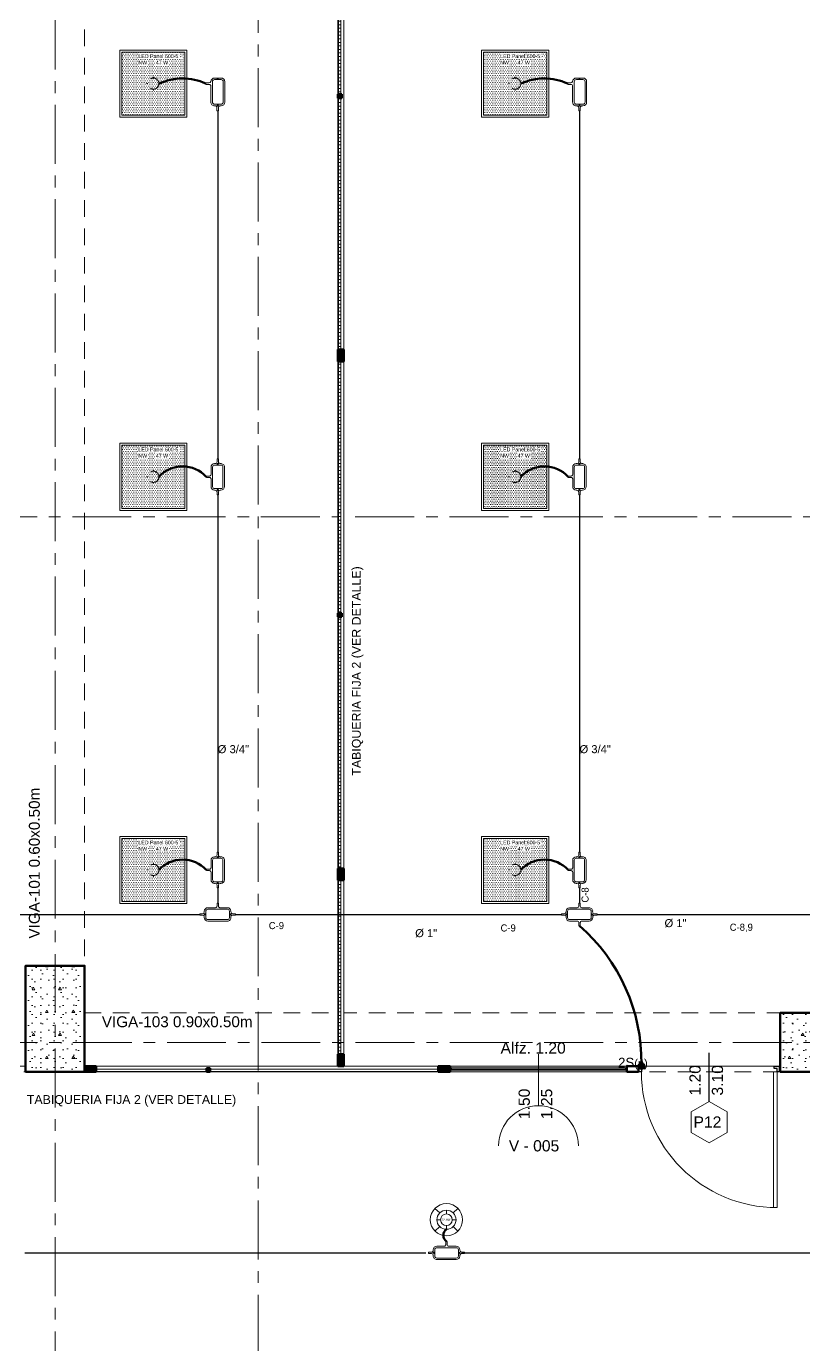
# Model space of a CAD drawing. Header units: inches. Extents: x -38 to 5698, y -33 to 92.
# Drawn here: x 314.58 to 321.17, y 27.39 to 38.57 of the extents above; entities that cross this region are included whole.
import ezdxf
from ezdxf.lldxf.tags import DXFTag

# ---------------------------------------------------------------- set-up
doc = ezdxf.new("R2010")
doc.units = ezdxf.units.IN
doc.header["$MEASUREMENT"] = 0
doc.set_wipeout_variables(frame=1)
for name, pattern in [('CONTINUA', [0]), ('DASHED', [0.75, 0.5, -0.25]), ('Hidden Line', [0.195611, 0.141111, -0.0545]), ('Punto & Raya', [0.65, 0.5, -0.075, 0, -0.075]), ('Rayas', [0.282222, 0.141111, -0.141111]), ('Wipeout_Contour', [1, 0, -1])]:
    doc.linetypes.add(name, pattern=pattern)
for name, color, linetype, lineweight in [('00 IE CKTO ILUMINACION', 3, 'Continuous', 50), ('00 IE CKTO TOMAS', 111, 'Rayas', 18), ('01 IE LUM LED EMP DN570B', 3, 'Continuous', 13), ('ALUMBRADO_CONDUIT', 30, 'CONDUIT1', 30), ('Bancas', 1, 'Continuous', 13), ('CABLEADO EXT.', 3, 'PVCSUBT', 30), ('Luminarias', 5, 'Continuous', 20), ('pulsador', 4, 'Continuous', 40), ('Simb_Alumbrado', 140, 'CONTINUA', 30)]:
    doc.layers.add(name, color=color, linetype=linetype, lineweight=lineweight)
for name, color, linetype in [('02 _ ARQ _ ALB _ Ejes Generales', 7, 'Continuous'), ('02 _ ARQ _ ALB _ Muros Interiores', 7, 'Continuous'), ('02 _ ARQ _ ZON _ Espacio.3D', 7, 'Continuous'), ('08 _ STR _ EXT _ 06 Columnas', 7, 'Continuous'), ('08 _ STR _ EXT _ 09 Vigas', 7, 'Continuous'), ('1TEXT', 8, 'Continuous'), ('Acabado - Muros', 7, 'Continuous'), ('Marcador - Secciones', 251, 'Continuous'), ('Notas - Etiquetas', 251, 'Continuous')]:
    doc.layers.add(name, color=color, linetype=linetype)
doc.styles.add('Annotative', font='arial.ttf')
doc.styles.add('Arial', font='arial.ttf')
doc.styles.add('Estilo_Generado_4', font='swisse.ttf')
doc.styles.add('{18b73a54-fa43-428c-adcb-c1c7bbdf2c84}', font='Simplex.shx')
tags = doc.linetypes.add('CONDUIT', pattern='A,1.5,-0.210535,["con",{18b73a54-fa43-428c-adcb-c1c7bbdf2c84},S=0.2,R=0,X=0,Y=-0.065594],-0.702384', length=2.412919).pattern_tags.tags
tags[6] = DXFTag(74, 10)
tags = doc.linetypes.add('CONDUIT1', pattern='A,1,-0.19772,["con",{18b73a54-fa43-428c-adcb-c1c7bbdf2c84},S=0.2,R=0,X=0,Y=-0.065594],-0.593642', length=1.791362).pattern_tags.tags
tags[6] = DXFTag(74, 10)
tags = doc.linetypes.add('PVCSUBT', pattern='A,0.6,-0.3,0.6,-0.075691,["PVC",Standard,S=0.2,R=0,X=0,Y=-0.093724],-0.621005', length=2.196696).pattern_tags.tags
tags[10] = DXFTag(74, 10)
pattern_1 = [(0, (277.50004, 6e-09), (0, 0.3897114), [0.024375, -0.200625]), (0, (277.61254, 0.19486), (0, 0.3897114), [0.024375, -0.200625]), (60, (277.50004, 6e-09), (-0.3375, 0.1948557), [0.024375, -0.200625]), (60, (277.72504, 6e-09), (-0.3375, 0.1948557), [0.024375, -0.200625]), (120, (277.5244, 6e-09), (0.3375, 0.1948557), [0.024375, -0.200625]), (120, (277.7494, 6e-09), (0.3375, 0.1948557), [0.024375, -0.200625]), (0, (277.50004, 0.0375), (0, 0.075), [0, -0.075, 0, -0.1125]), (45, (277.53754, 0.0375), (-0.05303301, 0.05303301), [0, -0.05625, 0, -0.09375])]
pattern_2 = [(0, (277.500038, 6e-09), (0, 0.030000001), [])]

# ---------------------------------------------------------------- blocks, each defined once
blk = doc.blocks.new('*U270')
at = {"layer": 'Luminarias', "linetype": 'DASHED', "lineweight": 0, "ltscale": 0.05}
blk.add_lwpolyline([(0, -0.005), (0, 0.005)], dxfattribs=at)
blk = doc.blocks.new('*U271')
at = {"color": 0, "linetype": 'ByBlock', "lineweight": -2, "transparency": 16777216}
for p, rotation in [((-0.05, 0), 90), ((0, -0.05), 180), ((0.05, 0), 269.9999999999999)]:
    blk.add_blockref('*U270', p, dxfattribs=dict(at, rotation=rotation))
blk.add_blockref('*U270', (0, 0.05), dxfattribs=at)
blk = doc.blocks.new('PANEL LED 50W')
at = {"layer": 'Luminarias'}
h = blk.add_hatch(dxfattribs=at)
h.set_pattern_fill('DOTS', color=4, scale=0.009097)
h.set_pattern_definition([(0, (0, -2e-14), (0.0072206, 0.01444116), [0, -0.01444116])])
h.paths.add_polyline_path([(-0.257, -0.257), (0.257, -0.257), (0.257, 0.257), (-0.257, 0.257)])
h.paths.add_polyline_path([(-0.13, 0.097), (0.185, 0.097), (0.185, 0.247), (-0.13, 0.247)], flags=24)
at = {"layer": 'Luminarias', "color": 4, "lineweight": 0}
for points in [[(-0.273, 0.273), (0.273, 0.273), (0.273, -0.273), (-0.273, -0.273)], [(-0.257, -0.257), (0.257, -0.257), (0.257, 0.257), (-0.257, 0.257)]]:
    blk.add_lwpolyline(points, close=True, dxfattribs=at)
at = {"layer": 'Luminarias', "color": 4, "linetype": 'DASHED', "lineweight": 0, "ltscale": 0.01}
blk.add_circle((0, 0), 0.0455, dxfattribs=at)
at = {"color": 4}
blk.add_blockref('*U271', (0, 0), dxfattribs=at)
at = {"layer": 'Luminarias', "color": 4, "insert": (-0.122, 0.239), "char_height": 0.03093, "width": 0.38285, "attachment_point": 1}
blk.add_mtext('{\\Ftxt|c0;LED Panel 600-5 - NW      47 W}', dxfattribs=at)
blk = doc.blocks.new('lumin 47')
at = {"layer": 'ALUMBRADO_CONDUIT', "xscale": 1.041283452965173, "yscale": 1.041283452965173, "zscale": 1.041283452965173}
blk.add_blockref('PANEL LED 50W', (-76.251, 24.243), dxfattribs=at)
blk = doc.blocks.new('LUMINARIA 2')
at = {"layer": '01 IE LUM LED EMP DN570B'}
for p, q in [((-0.094, 0.094), (-0.159, 0.158)), ((0.094, 0.094), (0.159, 0.158)), ((-0.094, -0.094), (-0.159, -0.158)), ((0.094, -0.094), (0.159, -0.158))]:
    blk.add_line(p, q, dxfattribs=at)
at = {"layer": '01 IE LUM LED EMP DN570B', "ltscale": 0.4}
for p, q in [((-0.081, 0), (-0.133, 0)), ((0, 0.081), (0, 0.133)), ((0.081, 0), (0.133, 0)), ((0, -0.081), (0, -0.133))]:
    blk.add_line(p, q, dxfattribs=at)
at = {"layer": '01 IE LUM LED EMP DN570B'}
for radius in [0.224, 0.133]:
    blk.add_circle((0, 0), radius, dxfattribs=at)
at = {"layer": '01 IE LUM LED EMP DN570B', "ltscale": 0.4}
blk.add_circle((0, 0), 0.0813, dxfattribs=at)
at = {"layer": '01 IE LUM LED EMP DN570B', "color": 8, "linetype": 'ByBlock', "lineweight": 80, "insert": (-0.065, 0.016), "char_height": 0.03, "width": 0.17858, "attachment_point": 1}
blk.add_mtext('{\\C3;22.5W}', dxfattribs=at)
blk = doc.blocks.new('oval t')
at = {"layer": 'Simb_Alumbrado', "lineweight": 13}
blk.add_lwpolyline([(0.0141, 0.0102, -0.414214), (0.0041, 0.0202), (0.0041, 0.0416), (-0.0056, 0.0416), (-0.0056, 0.0202, -0.414214), (-0.0156, 0.0102), (-0.0659, 0.0102, 0.414214), (-0.0899, -0.0138), (-0.0899, -0.0183, -0.414214), (-0.1019, -0.0303), (-0.1213, -0.0303), (-0.1213, -0.04), (-0.1016, -0.04, -0.451917), (-0.0897, -0.0535, 0.451917), (-0.0659, -0.0805), (0.0659, -0.0805, 0.414214), (0.0899, -0.0566), (0.0899, -0.0512, -0.398753), (0.1019, -0.0401), (0.1213, -0.0401), (0.1213, -0.0304), (0.1019, -0.0304, -0.368669), (0.0899, -0.0176), (0.0899, -0.0138, 0.414214), (0.0659, 0.0102), (0.0141, 0.0102)], format="xyb", dxfattribs=at)
blk.add_lwpolyline([(-0.0659, 0), (0.0659, 0, -0.414214), (0.0797, -0.0138), (0.0797, -0.0566, -0.414214), (0.0659, -0.0703), (-0.0659, -0.0703, -0.414214), (-0.0797, -0.0566), (-0.0797, -0.0138, -0.414214)], format="xyb", close=True, dxfattribs=at)
for points in [[(-0.0911, -0.0352), (-0.0828, -0.0352)], [(-0.0869, -0.031), (-0.0869, -0.0394)], [(0.0837, -0.0352), (0.0921, -0.0352)], [(0.0879, -0.031), (0.0879, -0.0394)]]:
    blk.add_lwpolyline(points, dxfattribs=at)
for centre in [(-0.0869, -0.0352), (0.0879, -0.0352)]:
    blk.add_circle(centre, 0.00419, dxfattribs=at)
blk = doc.blocks.new('CAJA OVAL TIPO L')
at = {"layer": 'Simb_Alumbrado', "lineweight": 13}
blk.add_lwpolyline([(-0.0491, -0.079), (-0.0491, -0.0343, -0.380413), (-0.0258, -0.0088), (-0.0258, -0.0088, 0.341426), (-0.0164, 0.0033), (-0.0164, 0.0236), (-0.0063, 0.0236), (-0.0063, 0.0033, 0.414214), (0.0063, -0.0092), (0.1138, -0.0092, -0.414214), (0.1388, -0.0343), (0.1388, -0.0382, 0.414214), (0.1513, -0.0508), (0.1716, -0.0508), (0.1716, -0.0609), (0.1513, -0.0609, 0.414214), (0.1388, -0.0734), (0.1388, -0.079, -0.414214), (0.1138, -0.104), (-0.0241, -0.104, -0.414214), (-0.0491, -0.079, 0.414214)], format="xyb", dxfattribs=at)
for points in [[(-0.0483, -0.0558), (-0.0395, -0.0558)], [(-0.0439, -0.0514), (-0.0439, -0.0602)], [(0.1323, -0.0558), (0.1411, -0.0558)], [(0.1367, -0.0514), (0.1367, -0.0602)]]:
    blk.add_lwpolyline(points, dxfattribs=at)
blk.add_lwpolyline([(-0.0241, -0.0199), (0.1138, -0.0199, -0.414214), (0.1282, -0.0343), (0.1282, -0.079, -0.414214), (0.1138, -0.0934), (-0.0241, -0.0934, -0.414214), (-0.0384, -0.079), (-0.0384, -0.0343, -0.414214)], format="xyb", close=True, dxfattribs=at)
for centre in [(-0.0439, -0.0558), (0.1367, -0.0558)]:
    blk.add_circle(centre, 0.00438, dxfattribs=at)
blk = doc.blocks.new('CAJA CONDULET TIPO X')
at = {"layer": 'Simb_Alumbrado', "lineweight": 13}
for p, q in [((78.5283, -4.1616), (78.5283, -4.1519)), ((78.5283, -4.1519), (78.5497, -4.1519)), ((78.5497, -4.1616), (78.5283, -4.1616))]:
    blk.add_line(p, q, dxfattribs=at)
for points in [[(78.6505, -4.1716, -0.414214), (78.6605, -4.1616), (78.6819, -4.1616), (78.6819, -4.1519), (78.6605, -4.1519, -0.414214), (78.6505, -4.1419), (78.6505, -4.0916, 0.414214), (78.6265, -4.0677), (78.6219, -4.0677, -0.414214), (78.6099, -4.0557), (78.6099, -4.0363), (78.6002, -4.0363), (78.6002, -4.056, -0.451917), (78.5867, -4.0678, 0.451917), (78.5597, -4.0916), (78.5597, -4.1419)], [(78.5597, -4.1716), (78.5597, -4.2235, 0.414214), (78.5837, -4.2475), (78.589, -4.2475, -0.334232), (78.6002, -4.2595), (78.6002, -4.2789), (78.6099, -4.2789), (78.6099, -4.2595, -0.455912), (78.6227, -4.2475), (78.6265, -4.2475, 0.414214), (78.6505, -4.2235), (78.6505, -4.1716)]]:
    blk.add_lwpolyline(points, format="xyb", dxfattribs=at)
blk.add_lwpolyline([(78.6403, -4.0916), (78.6403, -4.2235, -0.414214), (78.6265, -4.2373), (78.5837, -4.2373, -0.414214), (78.5699, -4.2235), (78.5699, -4.0916, -0.414214), (78.5837, -4.0779), (78.6265, -4.0779, -0.414214)], format="xyb", close=True, dxfattribs=at)
for points in [[(78.6093, -4.0706), (78.6009, -4.0706)], [(78.6051, -4.0664), (78.6051, -4.0748)], [(78.6093, -4.2454), (78.6009, -4.2454)], [(78.6051, -4.2412), (78.6051, -4.2496)]]:
    blk.add_lwpolyline(points, dxfattribs=at)
for centre in [(78.6051, -4.0706), (78.6051, -4.2454)]:
    blk.add_circle(centre, 0.00419, dxfattribs=at)
for centre, start, end in [((78.5497, -4.1419), 270, 0), ((78.5497, -4.1716), 0, 90)]:
    blk.add_arc(centre, 0.01, start, end, dxfattribs=at)
blk = doc.blocks.new('pulsador')
at = {"layer": 'pulsador', "lineweight": 40}
h = blk.add_hatch(color=4, dxfattribs=at)
h.dxf.hatch_style = 1
h.paths.add_polyline_path([(246.231, 46.088, 1), (246.279, 46.088, 1)])
h.paths.add_polyline_path([(246.279, 46.088, -1), (246.232, 46.088, -1)], flags=16)
h.paths.add_polyline_path([(246.271, 46.088, -1), (246.239, 46.088, -1)], flags=0)
at = {"layer": 'pulsador'}
h = blk.add_hatch(color=4, dxfattribs=at)
h.dxf.hatch_style = 1
h.paths.add_polyline_path([(246.239, 46.088, 1), (246.271, 46.088, 1)])
at = {"layer": 'pulsador', "color": 4, "lineweight": 50}
blk.add_circle((246.255, 46.088), 0.0238, dxfattribs=at)
at = {"layer": 'pulsador', "color": 4, "lineweight": 40}
blk.add_circle((246.255, 46.088), 0.0235, dxfattribs=at)
at = {"layer": 'pulsador', "color": 4}
blk.add_circle((246.255, 46.088), 0.0159, dxfattribs=at)

msp = doc.modelspace()

# ---------------------------------------------------------------- hatches: boundary and pattern name
at = {"layer": '08 _ STR _ EXT _ 06 Columnas', "linetype": 'Continuous', "lineweight": 9}
h = msp.add_hatch(dxfattribs=at)
h.set_pattern_fill('HORMIGÓN_EN_MASA_0002', style=0, pattern_type=2)
h.set_pattern_definition(pattern_1)
h.paths.add_polyline_path([(320.97, 29.7), (322.07, 29.7), (322.07, 31), (321.57, 31), (321.57, 30.2), (320.97, 30.2)])
h = msp.add_hatch(dxfattribs=at)
h.set_pattern_fill('HORMIGÓN_EN_MASA_0002', style=0, pattern_type=2)
h.set_pattern_definition(pattern_1)
h.paths.add_polyline_path([(314.57, 29.7), (315.07, 29.7), (315.07, 30.6), (314.57, 30.6)])

# ---------------------------------------------------------------- linework, layer by layer
at = {"layer": '02 _ ARQ _ ALB _ Ejes Generales', "color": 251, "linetype": 'Punto & Raya', "lineweight": 13}
msp.add_line((314.82, 45.9), (314.82, 2.05), dxfattribs=at)
at = {"layer": '02 _ ARQ _ ALB _ Muros Interiores', "color": 165, "linetype": 'Continuous', "lineweight": 15}
for p, q in [((318.921, 29.414), (318.921, 29.85)), ((320.944, 29.7), (320.914, 29.7)), ((320.914, 29.7), (320.914, 28.55)), ((320.944, 28.55), (320.944, 29.7)), ((320.914, 28.55), (320.944, 28.55))]:
    msp.add_line(p, q, dxfattribs=at)
at = {"layer": '02 _ ARQ _ ALB _ Muros Interiores', "color": 152, "linetype": 'Continuous', "lineweight": 25}
msp.add_line((320.369, 29.45), (320.369, 29.863), dxfattribs=at)
at = {"layer": '02 _ ARQ _ ALB _ Muros Interiores', "color": 7, "linetype": 'Continuous', "lineweight": 80}
for p, q in [((318.171, 29.7), (318.171, 29.75)), ((320.969, 29.75), (320.969, 29.7))]:
    msp.add_line(p, q, dxfattribs=at)
at = {"layer": '02 _ ARQ _ ALB _ Muros Interiores', "color": 165, "linetype": 'Continuous', "lineweight": 25}
for p, q in [((318.171, 29.735), (318.181, 29.735)), ((318.181, 29.735), (318.181, 29.715)), ((320.919, 29.73), (320.919, 29.75)), ((320.919, 29.75), (320.969, 29.75)), ((320.969, 29.75), (320.969, 29.7)), ((318.181, 29.715), (318.171, 29.715)), ((320.944, 29.73), (320.919, 29.73)), ((320.944, 29.7), (320.944, 29.73)), ((320.969, 29.7), (320.944, 29.7))]:
    msp.add_line(p, q, dxfattribs=at)
at = {"layer": '02 _ ARQ _ ALB _ Muros Interiores', "color": 251, "linetype": 'Continuous', "lineweight": 13, "flags": 128}
msp.add_lwpolyline([(319.259, 29.075, 1), (318.582, 29.075)], format="xyb", dxfattribs=at)
msp.add_lwpolyline([(320.369, 29.1), (320.521, 29.188), (320.521, 29.363), (320.369, 29.45), (320.217, 29.363), (320.217, 29.188)], close=True, dxfattribs=at)
at = {"layer": '02 _ ARQ _ ZON _ Espacio.3D', "color": 254, "linetype": 'Continuous', "lineweight": 0, "flags": 128}
msp.add_lwpolyline([(307.57, 30.6), (308.07, 30.6), (308.07, 29.75), (314.57, 29.75), (314.57, 30.6), (315.07, 30.6), (315.07, 29.75), (317.22, 29.75), (317.22, 39.75), (315.805, 39.75), (315.804, 39.4), (315.07, 39.4), (315.07, 39), (314.57, 39), (314.57, 39.4), (310.723, 39.4), (310.723, 39.75), (308.464, 39.75), (308.47, 39.4), (308.07, 39.4), (308.07, 39), (307.57, 39)], dxfattribs=at)
msp.add_lwpolyline([(322.07, 31), (322.07, 29.7), (328.07, 29.7), (328.07, 30.2), (328.57, 30.2), (328.57, 30.7), (328.92, 30.7), (328.92, 31.899), (330.27, 31.899), (330.27, 32.996), (328.92, 32.996), (328.92, 36.346), (321.57, 36.346), (321.57, 39.4), (321.17, 39.4), (321.17, 39.75), (317.27, 39.75), (317.27, 29.75), (320.97, 29.75), (320.97, 30.2), (321.57, 30.2), (321.57, 31)], close=True, dxfattribs=at)
at = {"layer": '08 _ STR _ EXT _ 06 Columnas', "color": 7, "linetype": 'Continuous', "lineweight": 60, "flags": 128}
msp.add_lwpolyline([(320.97, 29.7), (322.07, 29.7), (322.07, 31), (321.57, 31), (321.57, 30.2), (320.97, 30.2)], close=True, dxfattribs=at)
at = {"layer": '08 _ STR _ EXT _ 06 Columnas', "color": 7, "linetype": 'Continuous', "lineweight": 80, "flags": 128}
msp.add_lwpolyline([(314.57, 29.7), (315.07, 29.7), (315.07, 30.6), (314.57, 30.6)], close=True, dxfattribs=at)
at = {"layer": '08 _ STR _ EXT _ 09 Vigas', "color": 251, "linetype": 'Hidden Line', "lineweight": 13}
for q in [(315.07, 39.4), (321.57, 30.2)]:
    msp.add_line((315.07, 30.2), q, dxfattribs=at)
at = {"layer": 'Acabado - Muros', "color": 7, "linetype": 'Continuous', "lineweight": 60}
for p, q in [((315.07, 29.75), (315.07, 29.7)), ((318.171, 29.75), (318.171, 29.7))]:
    msp.add_line(p, q, dxfattribs=at)
at = {"layer": 'ALUMBRADO_CONDUIT', "color": 30, "lineweight": 30, "ltscale": 0.4, "true_color": 0xf26722}
for p, q in [((316.2, 37.851), (316.2, 34.898)), ((319.269, 37.851), (319.269, 34.898)), ((316.2, 34.594), (316.2, 31.564)), ((319.269, 34.594), (319.269, 31.564)), ((316.2, 31.26), (316.2, 31.132)), ((316.2, 31.26), (316.2, 31.136)), ((319.269, 31.26), (319.269, 31.132)), ((319.269, 31.26), (319.269, 31.136)), ((313.226, 31.036), (316.047, 31.036)), ((319.42, 31.036), (322.028, 31.036))]:
    msp.add_line(p, q, dxfattribs=at)
for points in [[(314.564, 28.166), (317.966, 28.166)], [(318.27, 28.166), (321.716, 28.166)]]:
    msp.add_lwpolyline(points, dxfattribs=at)
at = {"layer": 'CABLEADO EXT.', "color": 3, "lineweight": 80}
for centre, radius, start, end in [((315.902, 37.648), 0.476, 65.3702, 114.8494), ((318.97, 37.648), 0.476, 65.3702, 114.8494), ((315.902, 34.56), 0.275, 42.972, 137.028), ((318.971, 34.56), 0.275, 42.972, 137.028), ((315.902, 31.226), 0.275, 42.972, 137.028), ((318.971, 31.226), 0.275, 42.972, 137.028), ((318.178, 28.314), 0.0641, 126.0183, 233.9817)]:
    msp.add_arc(centre, radius, start, end, dxfattribs=at)
at = {"layer": 'Marcador - Secciones', "color": 251, "linetype": 'Punto & Raya', "lineweight": 13}
msp.add_line((282.167, 34.407), (333.44, 34.407), dxfattribs=at)

# ---------------------------------------------------------------- block references
for p in [(391.905, 13.837), (394.974, 13.837), (391.905, 10.503), (394.974, 10.503), (391.905, 7.17), (394.974, 7.17)]:
    msp.add_blockref('lumin 47', p)
at = {"xscale": 1.253906979044094, "yscale": 1.253906979044094, "zscale": 1.253906979044094, "rotation": 270}
msp.add_blockref('CAJA CONDULET TIPO X', (324.481, 129.599), dxfattribs=at)
at = {"layer": '01 IE LUM LED EMP DN570B', "xscale": 0.6105334384153049, "yscale": 0.6105334384153049, "zscale": 0.6105334384153049}
msp.add_blockref('LUMINARIA 2', (318.14, 28.447), dxfattribs=at)
at = {"layer": 'ALUMBRADO_CONDUIT', "linetype": 'CONDUIT', "lineweight": 30, "xscale": -1.253906979044094, "yscale": 1.253906979044094, "zscale": 1.253906979044094, "rotation": 90}
for p in [(316.13, 38.066), (319.199, 38.066)]:
    msp.add_blockref('CAJA OVAL TIPO L', p, dxfattribs=at)
at = {"layer": 'Bancas', "color": 252, "true_color": 0x939598, "xscale": -1.253906979044094, "yscale": 1.253906979044094, "zscale": 1.253906979044094, "rotation": 90}
for p in [(316.156, 34.746), (319.224, 34.746), (316.156, 31.412), (319.224, 31.412)]:
    msp.add_blockref('oval t', p, dxfattribs=at)
at = {"layer": 'Bancas', "color": 252, "true_color": 0x939598, "yscale": 1.253906979044094, "zscale": 1.253906979044094}
for p, xscale in [((316.199, 31.08), -1.253906979044094), ((318.141, 28.21), 1.253906979044094)]:
    msp.add_blockref('oval t', p, dxfattribs=dict(at, xscale=xscale))

# ---------------------------------------------------------------- texts
at = {"layer": '00 IE CKTO ILUMINACION', "color": 3, "linetype": 'CONTINUA', "lineweight": 15}
msp.add_text('C-8', height=0.06, rotation=90, dxfattribs=at).set_placement((319.346, 31.136))
for s, p in [('C-9', (316.633, 30.911)), ('C-9', (318.599, 30.891)), ('C-8,9', (320.543, 30.897))]:
    msp.add_text(s, height=0.06, dxfattribs=at).set_placement(p)
at = {"layer": '02 _ ARQ _ ALB _ Muros Interiores', "color": 251, "lineweight": 25, "char_height": 0.095, "attachment_point": 7, "style": 'Estilo_Generado_4'}
for s, insert in [('\\A1;{\\pql;\\pt0;\\fSwis721 Ex BT|b0|i0|c0|p34;Alfz. 1.20\\fSwis721 Ex BT|b0|i0|c0|p34;\\A1{\\H.66x;\\S^  ;}\\fSwis721 Ex BT|b0|i0|c0|p34;\\fSwis721 Ex BT|b0|i0|c0|p34;}', (318.599, 29.828)), ('\\A1;{\\pql;\\pt0;\\fSwis721 Ex BT|b0|i0|c0|p34;P12\\fSwis721 Ex BT|b0|i0|c0|p34;\\fSwis721 Ex BT|b0|i0|c0|p34;\\fSwis721 Ex BT|b0|i0|c0|p34;}', (320.236, 29.228)), ('\\A1;{\\pql;\\pt0;\\fSwis721 Ex BT|b0|i0|c0|p34;V - 005\\fSwis721 Ex BT|b0|i0|c0|p34;\\fSwis721 Ex BT|b0|i0|c0|p34;\\fSwis721 Ex BT|b0|i0|c0|p34;}', (318.669, 29.025))]:
    msp.add_mtext(s, dxfattribs=dict(at, insert=insert))
at = {"layer": '02 _ ARQ _ ALB _ Muros Interiores', "color": 251, "lineweight": 25, "char_height": 0.095, "attachment_point": 7, "rotation": 90, "style": 'Estilo_Generado_4'}
for s, insert in [('\\A1;{\\pql;\\pt0;\\fSwis721 Ex BT|b0|i0|c0|p34;1.20\\fSwis721 Ex BT|b0|i0|c0|p34;\\A1{\\H.66x;\\S^  ;}\\fSwis721 Ex BT|b0|i0|c0|p34;\\fSwis721 Ex BT|b0|i0|c0|p34;}', (320.324, 29.5)), ('\\A1;{\\pql;\\pt0;\\fSwis721 Ex BT|b0|i0|c0|p34;3.10\\fSwis721 Ex BT|b0|i0|c0|p34;\\A1{\\H.66x;\\S^  ;}\\fSwis721 Ex BT|b0|i0|c0|p34;\\fSwis721 Ex BT|b0|i0|c0|p34;}', (320.514, 29.5)), ('\\A1;{\\pql;\\pt0;\\fSwis721 Ex BT|b0|i0|c0|p34;1.50\\fSwis721 Ex BT|b0|i0|c0|p34;\\A1{\\H.66x;\\S^  ;}\\fSwis721 Ex BT|b0|i0|c0|p34;\\fSwis721 Ex BT|b0|i0|c0|p34;}', (318.875, 29.3)), ('\\A1;{\\pql;\\pt0;\\fSwis721 Ex BT|b0|i0|c0|p34;1.25\\fSwis721 Ex BT|b0|i0|c0|p34;\\A1{\\H.66x;\\S^  ;}\\fSwis721 Ex BT|b0|i0|c0|p34;\\fSwis721 Ex BT|b0|i0|c0|p34;}', (319.065, 29.3))]:
    msp.add_mtext(s, dxfattribs=dict(at, insert=insert))
at = {"layer": '1TEXT', "color": 50, "linetype": 'Continuous', "style": 'Arial'}
for s, p in [('%%C 3/4"', (316.2, 32.403)), ('%%C 3/4"', (319.269, 32.403)), ('%%C 1"', (319.99, 30.928)), ('%%C 1"', (317.875, 30.843))]:
    msp.add_text(s, height=0.0679, rotation=0, dxfattribs=at).set_placement(p)
at = {"layer": 'Notas - Etiquetas', "color": 8, "linetype": 'Continuous', "lineweight": 13, "rotation": 90, "style": 'Estilo_Generado_4'}
for s, insert, char_height, attachment_point in [('\\A1;{\\pql;\\fSwis721 Ex BT|b0|i0|c0|p34;TABIQUERIA FIJA 2 (VER DETALLE)\\fSwis721 Ex BT|b0|i0|c0|p34; }', (317.387, 32.212), 0.075, 4), ('\\A1;{\\pql;\\fSwis721 Ex BT|b0|i0|c0|p34;VIGA-101\\fSwis721 Ex BT|b0|i0|c0|p34; \\fSwis721 Ex BT|b0|i0|c0|p34;0.60\\fSwis721 Ex BT|b0|i0|c0|p34;x\\fSwis721 Ex BT|b0|i0|c0|p34;0.50\\fSwis721 Ex BT|b0|i0|c0|p34;m}', (314.598, 30.831), 0.0925, 1)]:
    msp.add_mtext(s, dxfattribs=dict(at, insert=insert, char_height=char_height, attachment_point=attachment_point))
at = {"layer": 'Notas - Etiquetas', "color": 8, "linetype": 'Continuous', "lineweight": 13, "style": 'Estilo_Generado_4'}
for s, insert, char_height, attachment_point in [('\\A1;{\\pql;\\fSwis721 Ex BT|b0|i0|c0|p34;VIGA-103\\fSwis721 Ex BT|b0|i0|c0|p34; \\fSwis721 Ex BT|b0|i0|c0|p34;0.90\\fSwis721 Ex BT|b0|i0|c0|p34;x\\fSwis721 Ex BT|b0|i0|c0|p34;0.50\\fSwis721 Ex BT|b0|i0|c0|p34;m}', (315.217, 30.172), 0.0925, 1), ('\\A1;{\\pql;\\fSwis721 Ex BT|b0|i0|c0|p34;TABIQUERIA FIJA 2 (VER DETALLE)\\fSwis721 Ex BT|b0|i0|c0|p34; }', (314.581, 29.455), 0.075, 4)]:
    msp.add_mtext(s, dxfattribs=dict(at, insert=insert, char_height=char_height, attachment_point=attachment_point))

# ---------------------------------------------------------------- next in the draw order: wipeouts: each hides what was drawn before it
at = {"color": 254, "linetype": 'Wipeout_Contour', "lineweight": 0, "ltscale": 9818.30634}
msp.add_wipeout([(319.67, 29.75), (319.67, 29.7), (319.769, 29.7), (319.769, 29.75)], dxfattribs=at).dxf.layer = '02 _ ARQ _ ALB _ Muros Interiores'
at = {"color": 254, "linetype": 'Wipeout_Contour', "lineweight": 0, "ltscale": 14713.035974}
msp.add_wipeout([(317.27, 39.8), (317.22, 39.8), (317.22, 37.991), (317.253, 37.991), (317.253, 37.975), (317.27, 37.975)], dxfattribs=at).dxf.layer = 'Acabado - Muros'
at = {"color": 254, "linetype": 'Wipeout_Contour', "lineweight": 0, "ltscale": 14712.655362}
msp.add_wipeout([(317.27, 35.725), (317.22, 35.725), (317.22, 33.591), (317.253, 33.591), (317.253, 33.575), (317.27, 33.575)], dxfattribs=at).dxf.layer = 'Acabado - Muros'
at = {"color": 254, "linetype": 'Wipeout_Contour', "lineweight": 0, "ltscale": 9808.451879}
msp.add_wipeout([(317.22, 29.85), (317.27, 29.85), (317.27, 31.325), (317.22, 31.325)], dxfattribs=at).dxf.layer = 'Acabado - Muros'
at = {"color": 254, "linetype": 'Wipeout_Contour', "lineweight": 0, "ltscale": 14702.970129}
msp.add_wipeout([(315.17, 29.75), (315.17, 29.7), (316.104, 29.7), (316.104, 29.733), (316.12, 29.733), (316.12, 29.75)], dxfattribs=at).dxf.layer = 'Acabado - Muros'

# ---------------------------------------------------------------- next in the draw order: linework, layer by layer
at = {"layer": '02 _ ARQ _ ALB _ Muros Interiores', "color": 165, "linetype": 'Continuous', "lineweight": 15}
for p, q in [((318.171, 29.75), (319.671, 29.75)), ((318.181, 29.735), (319.661, 29.735)), ((318.171, 29.7), (319.671, 29.7)), ((318.181, 29.725), (319.661, 29.725)), ((319.661, 29.715), (318.181, 29.715))]:
    msp.add_line(p, q, dxfattribs=at)
at = {"layer": '02 _ ARQ _ ALB _ Muros Interiores', "color": 165, "linetype": 'Continuous', "lineweight": 25}
for p, q in [((319.661, 29.715), (319.661, 29.735)), ((319.661, 29.735), (319.671, 29.735)), ((319.769, 29.7), (319.769, 29.75)), ((319.769, 29.75), (319.819, 29.75)), ((319.819, 29.75), (319.819, 29.73)), ((319.671, 29.715), (319.661, 29.715)), ((319.794, 29.7), (319.769, 29.7)), ((319.819, 29.73), (319.794, 29.73)), ((319.794, 29.73), (319.794, 29.7))]:
    msp.add_line(p, q, dxfattribs=at)
at = {"layer": '02 _ ARQ _ ALB _ Muros Interiores', "color": 7, "linetype": 'Continuous', "lineweight": 80}
for p, q in [((319.671, 29.7), (319.671, 29.75)), ((319.769, 29.75), (319.769, 29.7))]:
    msp.add_line(p, q, dxfattribs=at)
at = {"layer": '02 _ ARQ _ ALB _ Muros Interiores', "color": 7, "linetype": 'Continuous', "lineweight": 80, "flags": 128}
for points in [[(319.769, 29.75), (319.67, 29.75)], [(319.67, 29.75), (319.67, 29.7)], [(319.67, 29.7), (319.769, 29.7)]]:
    msp.add_lwpolyline(points, dxfattribs=at)
at = {"layer": '02 _ ARQ _ ALB _ Muros Interiores', "color": 175, "linetype": 'Continuous', "lineweight": 15}
msp.add_arc((320.944, 29.7), 1.15, 180, 270, dxfattribs=at)
at = {"layer": 'Acabado - Muros', "color": 251, "linetype": 'Continuous', "lineweight": 13, "flags": 128}
for points in [[(317.22, 29.85), (317.22, 31.325)], [(317.27, 29.85), (317.27, 31.325)]]:
    msp.add_lwpolyline(points, dxfattribs=at)
at = {"layer": 'CABLEADO EXT.', "color": 3, "lineweight": 80}
msp.add_arc((318.261, 29.784, 0), 1.533, 359.3151, 48.9099, dxfattribs=at)

# ---------------------------------------------------------------- next in the draw order: block references
at = {"color": 4, "lineweight": 40}
msp.add_blockref('pulsador', (73.539, -16.338), dxfattribs=at)

# ---------------------------------------------------------------- next in the draw order: texts
at = {"layer": '00 IE CKTO TOMAS', "insert": (319.596, 29.72), "char_height": 0.08, "width": 0.76804, "attachment_point": 7, "style": 'Annotative'}
msp.add_mtext('2S{\\H0.84375x;(n)}', dxfattribs=at)

# ---------------------------------------------------------------- next in the draw order: wipeouts: each hides what was drawn before it
at = {"color": 254, "linetype": 'Wipeout_Contour', "lineweight": 0, "ltscale": 14712.942879}
msp.add_wipeout([(317.22, 37.958), (317.22, 35.825), (317.27, 35.825), (317.27, 37.975), (317.253, 37.975), (317.253, 37.958)], dxfattribs=at).dxf.layer = 'Acabado - Muros'
at = {"color": 254, "linetype": 'Wipeout_Contour', "lineweight": 0, "ltscale": 14712.563739}
msp.add_wipeout([(317.22, 33.558), (317.22, 31.425), (317.27, 31.425), (317.27, 33.575), (317.253, 33.575), (317.253, 33.558)], dxfattribs=at).dxf.layer = 'Acabado - Muros'
at = {"color": 254, "linetype": 'Wipeout_Contour', "lineweight": 0, "ltscale": 14710.785902}
msp.add_wipeout([(316.12, 29.733), (316.137, 29.733), (316.137, 29.7), (318.071, 29.7), (318.071, 29.75), (316.12, 29.75)], dxfattribs=at).dxf.layer = 'Acabado - Muros'

# ---------------------------------------------------------------- next in the draw order: linework, layer by layer
at = {"layer": 'Acabado - Muros', "color": 251, "linetype": 'Continuous', "lineweight": 13, "flags": 128}
for points in [[(317.22, 37.991), (317.22, 39.8)], [(317.27, 35.825), (317.27, 37.975), (317.27, 39.8)], [(317.22, 35.825), (317.22, 37.958)], [(317.22, 33.591), (317.22, 35.725)], [(317.27, 31.425), (317.27, 33.575), (317.27, 35.725)], [(317.22, 31.425), (317.22, 33.558)], [(315.17, 29.75), (318.071, 29.75)], [(315.17, 29.7), (316.104, 29.7)], [(316.137, 29.7), (318.071, 29.7)]]:
    msp.add_lwpolyline(points, dxfattribs=at)

# ---------------------------------------------------------------- next in the draw order: wipeouts: each hides what was drawn before it
at = {"color": 254, "linetype": 'Wipeout_Contour', "lineweight": 0, "ltscale": 9808.411882}
msp.add_wipeout([(317.225, 31.325), (317.225, 29.85), (317.245, 29.85), (317.245, 31.325)], dxfattribs=at).dxf.layer = 'Acabado - Muros'

# ---------------------------------------------------------------- next in the draw order: hatches: boundary and pattern name
at = {"layer": 'Acabado - Muros', "linetype": 'Continuous', "lineweight": 0}
h = msp.add_hatch(dxfattribs=at)
h.set_pattern_fill('CONTRACHAPADO_0002', color=254, style=0, pattern_type=2)
h.set_pattern_definition(pattern_2)
h.paths.add_polyline_path([(317.225, 31.325), (317.225, 29.85), (317.245, 29.85), (317.245, 31.325)])

# ---------------------------------------------------------------- next in the draw order: linework, layer by layer
at = {"layer": '02 _ ARQ _ ALB _ Ejes Generales', "color": 251, "linetype": 'Punto & Raya', "lineweight": 13}
msp.add_line((333.07, 29.95), (282.345, 29.95), dxfattribs=at)
at = {"layer": 'Acabado - Muros', "color": 7, "linetype": 'Continuous', "lineweight": 60}
for p, q in [((317.27, 31.325), (317.22, 31.325)), ((317.27, 29.85), (317.22, 29.85))]:
    msp.add_line(p, q, dxfattribs=at)
at = {"layer": 'Acabado - Muros', "color": 7, "linetype": 'Continuous', "lineweight": 13, "flags": 128}
msp.add_lwpolyline([(317.225, 31.325), (317.245, 31.325), (317.245, 29.85), (317.225, 29.85)], close=True, dxfattribs=at)
at = {"layer": 'ALUMBRADO_CONDUIT', "color": 30, "lineweight": 30, "ltscale": 0.4, "true_color": 0xf26722}
msp.add_line((316.351, 31.036), (319.116, 31.036), dxfattribs=at)

# ---------------------------------------------------------------- next in the draw order: wipeouts: each hides what was drawn before it
at = {"color": 254, "linetype": 'Wipeout_Contour', "lineweight": 0, "ltscale": 9808.882926}
msp.add_wipeout([(317.225, 39.8), (317.225, 37.991), (317.245, 37.991), (317.245, 39.8)], dxfattribs=at).dxf.layer = 'Acabado - Muros'
at = {"color": 254, "linetype": 'Wipeout_Contour', "lineweight": 0, "ltscale": 9808.510328}
msp.add_wipeout([(317.225, 33.558), (317.225, 31.425), (317.245, 31.425), (317.245, 33.558)], dxfattribs=at).dxf.layer = 'Acabado - Muros'
at = {"color": 254, "linetype": 'Wipeout_Contour', "lineweight": 0, "ltscale": 9801.976115}
msp.add_wipeout([(316.104, 29.705), (316.104, 29.725), (315.17, 29.725), (315.17, 29.705)], dxfattribs=at).dxf.layer = 'Acabado - Muros'

# ---------------------------------------------------------------- next in the draw order: hatches: boundary and pattern name
at = {"layer": 'Acabado - Muros', "linetype": 'Continuous', "lineweight": 0}
h = msp.add_hatch(dxfattribs=at)
h.set_pattern_fill('CONTRACHAPADO_0002', color=254, style=0, pattern_type=2)
h.set_pattern_definition(pattern_2)
h.paths.add_polyline_path([(317.225, 39.8), (317.225, 37.991), (317.245, 37.991), (317.245, 39.8)])
h = msp.add_hatch(dxfattribs=at)
h.set_pattern_fill('CONTRACHAPADO_0002', color=254, style=0, pattern_type=2)
h.set_pattern_definition(pattern_2)
h.paths.add_polyline_path([(317.225, 33.558), (317.225, 31.425), (317.245, 31.425), (317.245, 33.558)])
for points in [[(317.27, 31.425), (317.22, 31.425), (317.22, 31.325), (317.27, 31.325)], [(315.17, 29.7), (315.17, 29.75), (315.07, 29.75), (315.07, 29.7)]]:
    msp.add_hatch(color=254, dxfattribs=at).paths.add_polyline_path(points)

# ---------------------------------------------------------------- next in the draw order: linework, layer by layer
at = {"layer": 'Acabado - Muros', "color": 7, "linetype": 'Continuous', "lineweight": 60}
for p, q in [((317.22, 31.425), (317.22, 31.325)), ((317.27, 31.425), (317.22, 31.425)), ((317.27, 31.425), (317.27, 31.325)), ((315.17, 29.75), (315.07, 29.75)), ((315.17, 29.75), (315.17, 29.7)), ((315.17, 29.7), (315.07, 29.7))]:
    msp.add_line(p, q, dxfattribs=at)
at = {"layer": 'Acabado - Muros', "color": 7, "linetype": 'Continuous', "lineweight": 13, "flags": 128}
for points in [[(317.225, 39.8), (317.245, 39.8), (317.245, 37.991), (317.225, 37.991)], [(317.225, 33.558), (317.245, 33.558), (317.245, 31.425), (317.225, 31.425)], [(316.104, 29.705), (316.104, 29.725), (315.17, 29.725), (315.17, 29.705)]]:
    msp.add_lwpolyline(points, close=True, dxfattribs=at)

# ---------------------------------------------------------------- next in the draw order: wipeouts: each hides what was drawn before it
at = {"color": 254, "linetype": 'Wipeout_Contour', "lineweight": 0, "ltscale": 9808.759314}
msp.add_wipeout([(317.225, 37.958), (317.225, 35.825), (317.245, 35.825), (317.245, 37.958)], dxfattribs=at).dxf.layer = 'Acabado - Muros'
at = {"color": 254, "linetype": 'Wipeout_Contour', "lineweight": 0, "ltscale": 9808.628979}
msp.add_wipeout([(317.225, 35.725), (317.225, 33.591), (317.245, 33.591), (317.245, 35.725)], dxfattribs=at).dxf.layer = 'Acabado - Muros'
at = {"color": 254, "linetype": 'Wipeout_Contour', "lineweight": 0, "ltscale": 9807.843685}
msp.add_wipeout([(318.071, 29.705), (318.071, 29.725), (316.137, 29.725), (316.137, 29.705)], dxfattribs=at).dxf.layer = 'Acabado - Muros'

# ---------------------------------------------------------------- next in the draw order: hatches: boundary and pattern name
at = {"layer": 'Acabado - Muros', "linetype": 'Continuous', "lineweight": 0}
for points in [[(317.253, 37.991), (317.22, 37.991), (317.22, 37.958), (317.253, 37.958)], [(317.27, 35.825), (317.22, 35.825), (317.22, 35.725), (317.27, 35.725)], [(317.253, 33.591), (317.22, 33.591), (317.22, 33.558), (317.253, 33.558)], [(317.22, 29.85), (317.22, 29.75), (317.27, 29.75), (317.27, 29.85)], [(316.137, 29.733), (316.104, 29.733), (316.104, 29.7), (316.137, 29.7)], [(318.071, 29.7), (318.171, 29.7), (318.171, 29.75), (318.071, 29.75)]]:
    msp.add_hatch(color=254, dxfattribs=at).paths.add_polyline_path(points)
h = msp.add_hatch(dxfattribs=at)
h.set_pattern_fill('CONTRACHAPADO_0002', color=254, style=0, pattern_type=2)
h.set_pattern_definition(pattern_2)
h.paths.add_polyline_path([(317.225, 37.958), (317.225, 35.825), (317.245, 35.825), (317.245, 37.958)])
h = msp.add_hatch(dxfattribs=at)
h.set_pattern_fill('CONTRACHAPADO_0002', color=254, style=0, pattern_type=2)
h.set_pattern_definition(pattern_2)
h.paths.add_polyline_path([(317.225, 35.725), (317.225, 33.591), (317.245, 33.591), (317.245, 35.725)])

# ---------------------------------------------------------------- next in the draw order: linework, layer by layer
at = {"layer": '08 _ STR _ EXT _ 09 Vigas', "color": 251, "linetype": 'Hidden Line', "lineweight": 13}
msp.add_line((287.07, 29.7), (321.57, 29.7), dxfattribs=at)
at = {"layer": 'Acabado - Muros', "color": 7, "linetype": 'Continuous', "lineweight": 60}
for p, q in [((317.22, 37.991), (317.22, 37.958)), ((317.253, 37.991), (317.22, 37.991)), ((317.253, 37.958), (317.22, 37.958)), ((317.253, 37.991), (317.253, 37.958)), ((317.22, 35.825), (317.22, 35.725)), ((317.27, 35.825), (317.22, 35.825)), ((317.27, 35.825), (317.27, 35.725)), ((317.27, 35.725), (317.22, 35.725)), ((317.22, 33.591), (317.22, 33.558)), ((317.253, 33.591), (317.22, 33.591)), ((317.253, 33.558), (317.22, 33.558)), ((317.253, 33.591), (317.253, 33.558)), ((317.22, 29.85), (317.22, 29.75)), ((317.27, 29.85), (317.27, 29.75)), ((316.137, 29.733), (316.104, 29.733)), ((316.104, 29.733), (316.104, 29.7)), ((316.137, 29.733), (316.137, 29.7)), ((317.27, 29.75), (317.22, 29.75)), ((318.071, 29.75), (318.071, 29.7)), ((318.171, 29.75), (318.071, 29.75)), ((316.137, 29.7), (316.104, 29.7)), ((318.171, 29.7), (318.071, 29.7))]:
    msp.add_line(p, q, dxfattribs=at)
at = {"layer": 'Acabado - Muros', "color": 7, "linetype": 'Continuous', "lineweight": 13, "flags": 128}
for points in [[(317.225, 37.958), (317.245, 37.958), (317.245, 35.825), (317.225, 35.825)], [(317.225, 35.725), (317.245, 35.725), (317.245, 33.591), (317.225, 33.591)], [(318.071, 29.705), (318.071, 29.725), (316.137, 29.725), (316.137, 29.705)]]:
    msp.add_lwpolyline(points, close=True, dxfattribs=at)
at = {"layer": 'Marcador - Secciones', "color": 251, "linetype": 'Punto & Raya', "lineweight": 13}
msp.add_line((316.542, 46.211), (316.542, 0.888), dxfattribs=at)

doc.saveas('drawing.dxf')
